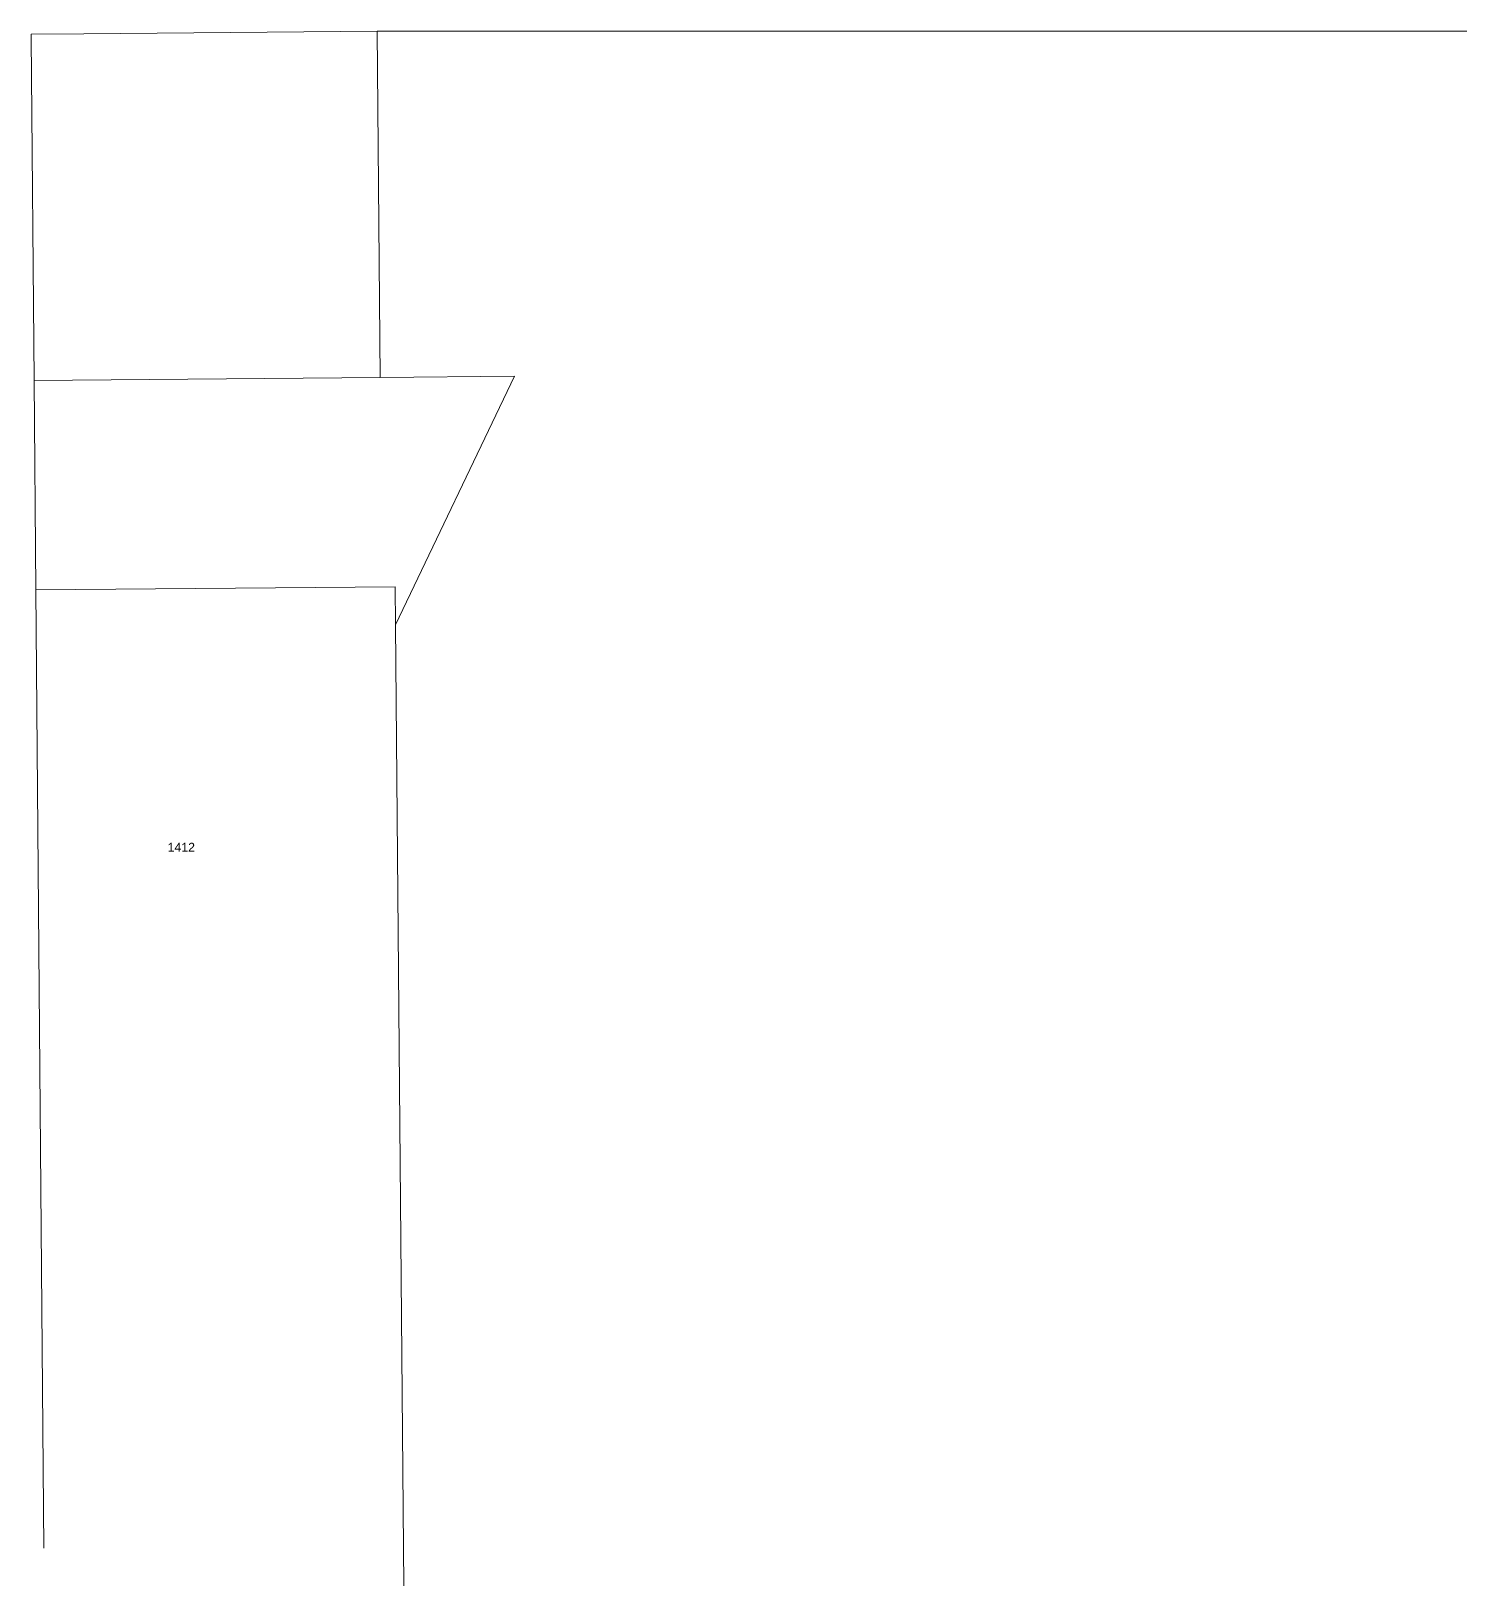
# Model space of a CAD drawing. Header units: feet. Extents: x 865220 to 2822444, y -2240498 to 975731.
# Drawn here: x 2818688 to 2819908, y 962989 to 964315 of the extents above; entities that cross this region are included whole.
import ezdxf
from ezdxf.enums import TextEntityAlignment as Align

# ---------------------------------------------------------------- set-up
doc = ezdxf.new("R2010")
doc.units = ezdxf.units.FT
doc.header["$LTSCALE"] = 0.015
doc.header["$MEASUREMENT"] = 0
doc.layers.add('Dakota County Addresses', color=7, linetype='Continuous')
doc.layers.add('Dakota County Parcels', color=7, linetype='Continuous')
doc.styles.add('Dimensions 100', font='arial.ttf')

# ---------------------------------------------------------------- blocks, each defined once
blk = doc.blocks.new('ACMAP_ANN_TEMPLATE_Dakota County Addresses')
at = {"layer": 'Dakota County Addresses', "style": 'Dimensions 100'}
blk.add_attdef('DakotaCountyAddress', text='', height=50, dxfattribs=at).set_placement((0, 0), align=Align.CENTER)

msp = doc.modelspace()

# ---------------------------------------------------------------- linework, layer by layer
at = {"layer": 'Dakota County Parcels', "lineweight": 5}
for p, q in [((2818983.4, 964315), (2818985.9, 964019.8)), ((2818690.8, 964017.3), (2818985.9, 964019.8)), ((2818692.3, 963838.6), (2818690.8, 964017.3)), ((2818985.9, 964019.8), (2819100.7, 964020.8)), ((2818999.2, 963808.9), (2819100.7, 964020.8)), ((2818692.3, 963838.6), (2818998.9, 963841.4)), ((2818999.2, 963808.9), (2818998.9, 963841.4)), ((2818699.2, 963021.7), (2818692.3, 963838.6)), ((2819006.1, 962989.4), (2818999.2, 963808.9))]:
    msp.add_line(p, q, dxfattribs=at)
for points in [[(2818688.3, 964312.5), (2818733.4, 964312.8), (2818983.4, 964315)], [(2818690.8, 964017.3), (2818688.3, 964309.4), (2818688.3, 964312.5)], [(2818983.4, 964315), (2819270.4, 964315), (2819346.2, 964315), (2819990.3, 964315.1)]]:
    msp.add_lwpolyline(points, dxfattribs=at)

# ---------------------------------------------------------------- block references
at = {"layer": 'Dakota County Addresses', "lineweight": 5, "xscale": 0.15, "yscale": 0.15, "zscale": 0.15}
msp.add_blockref('ACMAP_ANN_TEMPLATE_Dakota County Addresses', (2818816.4, 963615.5), dxfattribs=at).add_auto_attribs({'DakotaCountyAddress': '1412'})

doc.saveas('drawing.dxf')
